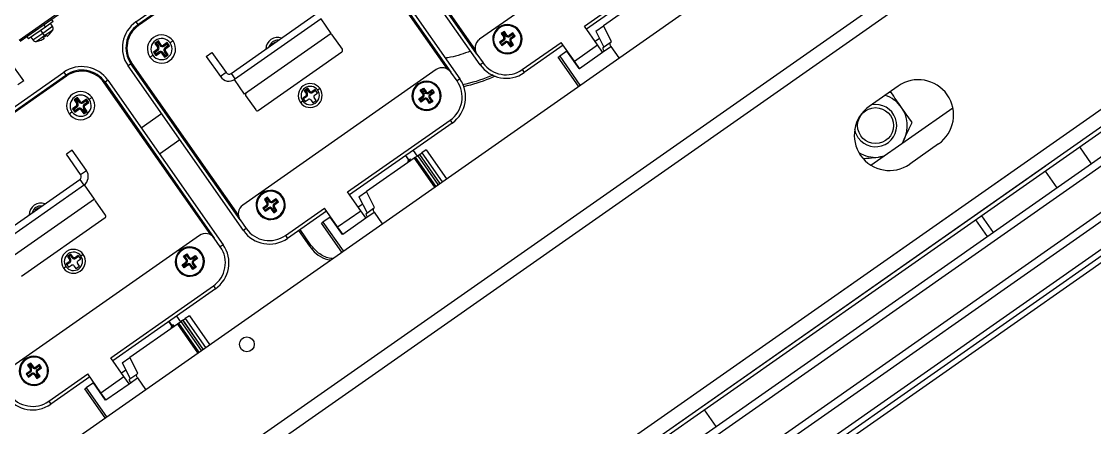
# Model space of a CAD drawing. Header units: millimetres. Extents: x 152904052 to 153933663, y 538271515 to 539240469.
# Drawn here: x 153466568.1 to 153466872.6, y 538579323.7 to 538579438.9 of the extents above; entities that cross this region are included whole.
import ezdxf

# ---------------------------------------------------------------- set-up
doc = ezdxf.new("R2010")
doc.units = ezdxf.units.MM
doc.layers.add('POWR', color=5, linetype='Continuous')

msp = doc.modelspace()

# ---------------------------------------------------------------- linework, layer by layer
at = {"layer": 'POWR', "color": 7}
for p, q in [((153465045.39, 538578202.63), (153467742.04, 538580090.84)), ((153465095.17, 538578168.15), (153467757.42, 538580032.27)), ((153465097.52, 538578164.79), (153467759.77, 538580028.91)), ((153467753.08, 538580022.77), (153466454.73, 538579113.65)), ((153466697.35, 538579429.66), (153466666.37, 538579473.9)), ((153466666.62, 538579474.07), (153466696.84, 538579430.9)), ((153466600.6, 538579438.82), (153466647.29, 538579471.52)), ((153466698.25, 538579426.63), (153466665.56, 538579473.32)), ((153466752.97, 538579472.27), (153466698.08, 538579433.84)), ((153466462.75, 538579236.09), (153466794.5, 538579468.39)), ((153466601.17, 538579438), (153466647.86, 538579470.7)), ((153466648.03, 538579470.45), (153466601.34, 538579437.76)), ((153466688.98, 538579425.4), (153466658.76, 538579468.56)), ((153466659, 538579468.73), (153466689.98, 538579424.5)), ((153466659.82, 538579469.31), (153466692.52, 538579422.62)), ((153467006.81, 538579465.06), (153466736.82, 538579276.01)), ((153465045.39, 538578202.63), (153466840.97, 538579459.91)), ((153465045.39, 538578202.63), (153466840.97, 538579459.91)), ((153466727.82, 538579437.57), (153466756.9, 538579457.93)), ((153466757.48, 538579457.11), (153466728.4, 538579436.75)), ((153465963.36, 538578850.4), (153466819.37, 538579449.79)), ((153466746.71, 538579447.13), (153466733.21, 538579437.68)), ((153466567.49, 538579433.59), (153466578.55, 538579441.33)), ((153466578.59, 538579440.75), (153466567.78, 538579433.18)), ((153466627.59, 538579424.15), (153466651.84, 538579441.13)), ((153466574.93, 538579437.33), (153466570.08, 538579433.94)), ((153466574.15, 538579435.63), (153466576.93, 538579437.58)), ((153466574.93, 538579437.33), (153466574.53, 538579437.91)), ((153466577.12, 538579438.87), (153466574.93, 538579437.33)), ((153466576.93, 538579437.58), (153466576.39, 538579438.35)), ((153466577.12, 538579438.87), (153466576.72, 538579439.44)), ((153466600.6, 538579438.82), (153466601.17, 538579438)), ((153466601.34, 538579437.76), (153466601.17, 538579438)), ((153466653.15, 538579439.61), (153466628.57, 538579422.4)), ((153466656.02, 538579435.51), (153466653.15, 538579439.61)), ((153466731.55, 538579432.25), (153466727.82, 538579437.57)), ((153466731.04, 538579436.16), (153466733.21, 538579437.68)), ((153466735.5, 538579433.18), (153466733.21, 538579437.68)), ((153466569.68, 538579434.51), (153466570.08, 538579433.94)), ((153466570.82, 538579434.45), (153466571.36, 538579433.68)), ((153466571.36, 538579433.68), (153466574.15, 538579435.63)), ((153466572.34, 538579433.26), (153466574.66, 538579434.89)), ((153466574.15, 538579435.63), (153466573.6, 538579436.4)), ((153466574.66, 538579434.89), (153466574.15, 538579435.63)), ((153466574.55, 538579434.11), (153466574.39, 538579434.38)), ((153466574.66, 538579434.89), (153466576.99, 538579436.52)), ((153466575.23, 538579434.97), (153466575.44, 538579434.73)), ((153466576.58, 538579435.92), (153466576.6, 538579435.9)), ((153466656.02, 538579435.51), (153466631.44, 538579418.31)), ((153466659.17, 538579431.01), (153466656.3, 538579435.1)), ((153466705.12, 538579436.08), (153466704.22, 538579435.45)), ((153466704.22, 538579435.45), (153466704.94, 538579434.43)), ((153466704.65, 538579435.37), (153466704.22, 538579435.45)), ((153466705.05, 538579435.65), (153466704.65, 538579435.37)), ((153466704.65, 538579435.37), (153466705.19, 538579434.6)), ((153466705.19, 538579434.6), (153466704.94, 538579434.43)), ((153466705.05, 538579435.65), (153466705.12, 538579436.08)), ((153466705.59, 538579434.88), (153466705.05, 538579435.65)), ((153466705.84, 538579435.06), (153466705.12, 538579436.08)), ((153466705.52, 538579434.78), (153466705.2, 538579434.58)), ((153466705.59, 538579434.88), (153466705.84, 538579435.06)), ((153466707.56, 538579435.65), (153466706.53, 538579434.93)), ((153466706.71, 538579434.68), (153466706.53, 538579434.93)), ((153466707.48, 538579435.22), (153466706.71, 538579434.68)), ((153466706.99, 538579434.28), (153466707.76, 538579434.83)), ((153466706.99, 538579434.28), (153466707.17, 538579434.03)), ((153466707.17, 538579434.03), (153466708.19, 538579434.75)), ((153466707.48, 538579435.22), (153466707.56, 538579435.65)), ((153466707.76, 538579434.83), (153466707.48, 538579435.22)), ((153466708.19, 538579434.75), (153466707.56, 538579435.65)), ((153466707.76, 538579434.83), (153466708.19, 538579434.75)), ((153466709.19, 538579436.12), (153466709.39, 538579436.26)), ((153466731.04, 538579436.16), (153466733.33, 538579431.66)), ((153466573.05, 538579433.42), (153466573.04, 538579433.43)), ((153466606.96, 538579433.39), (153466605.98, 538579432.7)), ((153466605.98, 538579432.7), (153466606.72, 538579431.64)), ((153466606.47, 538579432.62), (153466605.98, 538579432.7)), ((153466606.88, 538579432.9), (153466606.47, 538579432.62)), ((153466606.47, 538579432.62), (153466607.01, 538579431.84)), ((153466607.01, 538579431.84), (153466606.72, 538579431.64)), ((153466606.88, 538579432.9), (153466606.96, 538579433.39)), ((153466607.42, 538579432.13), (153466606.88, 538579432.9)), ((153466607.71, 538579432.33), (153466606.96, 538579433.39)), ((153466607.42, 538579432.13), (153466607.71, 538579432.33)), ((153466609.47, 538579432.95), (153466608.4, 538579432.2)), ((153466608.61, 538579431.92), (153466608.4, 538579432.2)), ((153466609.38, 538579432.46), (153466608.61, 538579431.92)), ((153466608.89, 538579431.51), (153466609.67, 538579432.05)), ((153466608.89, 538579431.51), (153466609.09, 538579431.22)), ((153466609.09, 538579431.22), (153466610.16, 538579431.97)), ((153466609.38, 538579432.46), (153466609.47, 538579432.95)), ((153466609.67, 538579432.05), (153466609.38, 538579432.46)), ((153466610.16, 538579431.97), (153466609.47, 538579432.95)), ((153466609.67, 538579432.05), (153466610.16, 538579431.97)), ((153466611.12, 538579433.38), (153466610.3, 538579432.8)), ((153466640.15, 538579433.07), (153466639.17, 538579432.38)), ((153466639.17, 538579432.38), (153466639.22, 538579432.3)), ((153466640.21, 538579432.99), (153466640.15, 538579433.07)), ((153466702.8, 538579431.64), (153466702.59, 538579431.5)), ((153466704.81, 538579433.73), (153466703.79, 538579433.01)), ((153466703.79, 538579433.01), (153466704.42, 538579432.11)), ((153466704.22, 538579432.94), (153466703.79, 538579433.01)), ((153466704.99, 538579433.48), (153466704.22, 538579432.94)), ((153466704.42, 538579432.11), (153466705.45, 538579432.83)), ((153466704.5, 538579432.54), (153466704.42, 538579432.11)), ((153466704.5, 538579432.54), (153466705.27, 538579433.08)), ((153466704.99, 538579433.48), (153466704.81, 538579433.73)), ((153466705.27, 538579433.08), (153466705.45, 538579432.83)), ((153466706.39, 538579432.88), (153466706.14, 538579432.71)), ((153466706.14, 538579432.71), (153466706.86, 538579431.68)), ((153466706.39, 538579432.88), (153466706.93, 538579432.11)), ((153466706.79, 538579433.16), (153466707.04, 538579433.34)), ((153466707.33, 538579432.39), (153466706.79, 538579433.16)), ((153466706.86, 538579431.68), (153466707.76, 538579432.31)), ((153466706.93, 538579432.11), (153466706.86, 538579431.68)), ((153466706.93, 538579432.11), (153466707.33, 538579432.39)), ((153466707.76, 538579432.31), (153466707.04, 538579433.34)), ((153466707.33, 538579432.39), (153466707.76, 538579432.31)), ((153466710.21, 538579425.24), (153466721.27, 538579432.98)), ((153466721.84, 538579432.16), (153466710.78, 538579424.42)), ((153466725, 538579427.66), (153466721.27, 538579432.98)), ((153466725, 538579427.66), (153466731.55, 538579432.25)), ((153466732.1, 538579434.09), (153466730.86, 538579433.23)), ((153466732.98, 538579430.2), (153466731.55, 538579432.25)), ((153466732.98, 538579430.2), (153466735.34, 538579431.85)), ((153466733.25, 538579431.61), (153466735.16, 538579432.95)), ((153466735.16, 538579432.95), (153466735.5, 538579433.18)), ((153466735.34, 538579431.85), (153466737.64, 538579428.57)), ((153466604.57, 538579428.79), (153466605.39, 538579429.36)), ((153466606.6, 538579430.94), (153466605.54, 538579430.2)), ((153466605.54, 538579430.2), (153466606.22, 538579429.21)), ((153466606.03, 538579430.11), (153466605.54, 538579430.2)), ((153466606.8, 538579430.66), (153466606.03, 538579430.11)), ((153466606.03, 538579430.11), (153466606.31, 538579429.7)), ((153466606.22, 538579429.21), (153466607.29, 538579429.96)), ((153466606.31, 538579429.7), (153466606.22, 538579429.21)), ((153466606.31, 538579429.7), (153466607.09, 538579430.25)), ((153466606.8, 538579430.66), (153466606.6, 538579430.94)), ((153466607.09, 538579430.25), (153466607.29, 538579429.96)), ((153466608.27, 538579430.04), (153466607.99, 538579429.84)), ((153466607.99, 538579429.84), (153466608.73, 538579428.77)), ((153466608.27, 538579430.04), (153466608.82, 538579429.26)), ((153466608.68, 538579430.32), (153466608.97, 538579430.53)), ((153466609.23, 538579429.55), (153466608.68, 538579430.32)), ((153466608.73, 538579428.77), (153466609.71, 538579429.46)), ((153466608.82, 538579429.26), (153466608.73, 538579428.77)), ((153466608.82, 538579429.26), (153466609.23, 538579429.55)), ((153466609.71, 538579429.46), (153466608.97, 538579430.53)), ((153466609.23, 538579429.55), (153466609.71, 538579429.46)), ((153466620.55, 538579428.99), (153466622.18, 538579430.13)), ((153466620.55, 538579428.99), (153466624.56, 538579423.25)), ((153466622.18, 538579430.13), (153466626.2, 538579424.4)), ((153466635.29, 538579413.68), (153466659.05, 538579430.31)), ((153466697.35, 538579429.66), (153466699.07, 538579427.2)), ((153466720.43, 538579428.74), (153466720.84, 538579429.02)), ((153466726.17, 538579420.54), (153466720.43, 538579428.74)), ((153466722.89, 538579430.46), (153466720.84, 538579429.02)), ((153466720.84, 538579429.02), (153466726.58, 538579420.83)), ((153466722.89, 538579430.46), (153466722.99, 538579430.52)), ((153466726.33, 538579425.54), (153466722.89, 538579430.46)), ((153466726.43, 538579425.61), (153466732.98, 538579430.2)), ((153466568.77, 538579422.03), (153466564.76, 538579427.77)), ((153466599.2, 538579426.86), (153466598.39, 538579426.29)), ((153466631.08, 538579379.6), (153466598.39, 538579426.29)), ((153466599.45, 538579427.03), (153466599.2, 538579426.86)), ((153466630.18, 538579382.63), (153466599.2, 538579426.86)), ((153466599.45, 538579427.03), (153466629.67, 538579383.87)), ((153466685.8, 538579425.24), (153466630.91, 538579386.81)), ((153466699.07, 538579427.2), (153466698.25, 538579426.63)), ((153466710.21, 538579425.24), (153466710.78, 538579424.42)), ((153466726.43, 538579425.61), (153466725, 538579427.66)), ((153466726.1, 538579425.87), (153466726.16, 538579426)), ((153466726.16, 538579425.79), (153466726.26, 538579425.86)), ((153466726.33, 538579425.54), (153466726.43, 538579425.61)), ((153466533.42, 538579391.79), (153466580.12, 538579424.48)), ((153466534, 538579390.97), (153466580.69, 538579423.66)), ((153466580.86, 538579423.42), (153466534.17, 538579390.72)), ((153466580.12, 538579424.48), (153466580.69, 538579423.66)), ((153466580.86, 538579423.42), (153466580.69, 538579423.66)), ((153466592.65, 538579422.27), (153466591.83, 538579421.7)), ((153466592.65, 538579422.27), (153466625.35, 538579375.58)), ((153466626.2, 538579424.4), (153466624.56, 538579423.25)), ((153466627.59, 538579424.15), (153466628.74, 538579422.52)), ((153466631.44, 538579418.31), (153466628.57, 538579422.4)), ((153466691.7, 538579422.04), (153466689.98, 538579424.5)), ((153466692.52, 538579422.62), (153466691.7, 538579422.04)), ((153466568.77, 538579422.03), (153466567.13, 538579420.89)), ((153466591.59, 538579421.53), (153466591.83, 538579421.7)), ((153466621.81, 538579378.36), (153466591.59, 538579421.53)), ((153466591.83, 538579421.7), (153466622.81, 538579377.47)), ((153466649.33, 538579419.96), (153466648.34, 538579419.27)), ((153466648.34, 538579419.27), (153466648.92, 538579418.46)), ((153466648.77, 538579419.2), (153466648.34, 538579419.27)), ((153466649.25, 538579419.54), (153466648.77, 538579419.2)), ((153466648.77, 538579419.2), (153466649.17, 538579418.63)), ((153466649.25, 538579419.54), (153466649.33, 538579419.96)), ((153466649.65, 538579418.97), (153466649.25, 538579419.54)), ((153466649.9, 538579419.14), (153466649.33, 538579419.96)), ((153466649.65, 538579418.97), (153466649.9, 538579419.14)), ((153466651.42, 538579419.59), (153466650.6, 538579419.02)), ((153466650.77, 538579418.77), (153466650.6, 538579419.02)), ((153466651.34, 538579419.17), (153466650.77, 538579418.77)), ((153466651.34, 538579419.17), (153466651.42, 538579419.59)), ((153466652.1, 538579418.61), (153466651.42, 538579419.59)), ((153466652.82, 538579419.85), (153466652.17, 538579419.39)), ((153466681.28, 538579419.39), (153466682.19, 538579420.02)), ((153466682, 538579418.37), (153466681.28, 538579419.39)), ((153466681.71, 538579419.31), (153466681.28, 538579419.39)), ((153466681.71, 538579419.31), (153466682.11, 538579419.59)), ((153466682.25, 538579418.54), (153466681.71, 538579419.31)), ((153466682.53, 538579419), (153466681.95, 538579418.98)), ((153466682.11, 538579419.59), (153466682.19, 538579420.02)), ((153466682.11, 538579419.59), (153466682.65, 538579418.82)), ((153466682.19, 538579420.02), (153466682.9, 538579419)), ((153466683.6, 538579418.87), (153466684.62, 538579419.59)), ((153466683.77, 538579418.62), (153466684.55, 538579419.16)), ((153466684.55, 538579419.16), (153466684.62, 538579419.59)), ((153466684.81, 538579419.33), (153466684.57, 538579419.29)), ((153466684.62, 538579419.59), (153466685.25, 538579418.69)), ((153466686.25, 538579420.06), (153466686.45, 538579420.2)), ((153466816.85, 538579420.56), (153466808.66, 538579414.82)), ((153466584.03, 538579417.33), (153466583.04, 538579416.64)), ((153466583.04, 538579416.64), (153466583.79, 538579415.58)), ((153466583.53, 538579416.56), (153466583.04, 538579416.64)), ((153466583.94, 538579416.84), (153466583.53, 538579416.56)), ((153466583.53, 538579416.56), (153466584.08, 538579415.78)), ((153466583.94, 538579416.84), (153466584.03, 538579417.33)), ((153466584.48, 538579416.07), (153466583.94, 538579416.84)), ((153466584.77, 538579416.27), (153466584.03, 538579417.33)), ((153466584.48, 538579416.07), (153466584.77, 538579416.27)), ((153466586.53, 538579416.89), (153466585.47, 538579416.14)), ((153466585.67, 538579415.86), (153466585.47, 538579416.14)), ((153466586.45, 538579416.4), (153466585.67, 538579415.86)), ((153466585.95, 538579415.45), (153466586.73, 538579415.99)), ((153466586.45, 538579416.4), (153466586.53, 538579416.89)), ((153466586.73, 538579415.99), (153466586.45, 538579416.4)), ((153466587.22, 538579415.91), (153466586.53, 538579416.89)), ((153466586.73, 538579415.99), (153466587.22, 538579415.91)), ((153466588.19, 538579417.32), (153466587.37, 538579416.74)), ((153466631.73, 538579417.9), (153466634.6, 538579413.8)), ((153466647.25, 538579415.95), (153466647.91, 538579416.41)), ((153466648.79, 538579417.76), (153466647.97, 538579417.19)), ((153466647.97, 538579417.19), (153466648.66, 538579416.2)), ((153466648.4, 538579417.11), (153466647.97, 538579417.19)), ((153466648.97, 538579417.51), (153466648.4, 538579417.11)), ((153466648.66, 538579416.2), (153466649.48, 538579416.78)), ((153466648.97, 538579417.51), (153466648.79, 538579417.76)), ((153466649.17, 538579418.63), (153466648.92, 538579418.46)), ((153466650.18, 538579416.65), (153466650.75, 538579415.83)), ((153466650.75, 538579415.83), (153466651.74, 538579416.52)), ((153466651.74, 538579416.52), (153466651.16, 538579417.34)), ((153466651.28, 538579418.04), (153466652.1, 538579418.61)), ((153466680.85, 538579416.95), (153466681.88, 538579417.67)), ((153466681.49, 538579416.05), (153466680.85, 538579416.95)), ((153466681.28, 538579416.88), (153466680.85, 538579416.95)), ((153466681.28, 538579416.88), (153466682.05, 538579417.42)), ((153466681.56, 538579416.48), (153466681.28, 538579416.88)), ((153466682.51, 538579416.77), (153466681.49, 538579416.05)), ((153466681.56, 538579416.48), (153466681.49, 538579416.05)), ((153466682.33, 538579417.02), (153466681.56, 538579416.48)), ((153466682.05, 538579417.42), (153466681.88, 538579417.67)), ((153466682.25, 538579418.54), (153466682, 538579418.37)), ((153466682.25, 538579418.55), (153466682.87, 538579418.61)), ((153466682.33, 538579417.02), (153466682.51, 538579416.77)), ((153466682.65, 538579418.82), (153466682.9, 538579419)), ((153466683.46, 538579416.82), (153466683.21, 538579416.65)), ((153466683.92, 538579415.62), (153466683.21, 538579416.65)), ((153466684, 538579416.05), (153466683.46, 538579416.82)), ((153466683.77, 538579418.62), (153466683.6, 538579418.87)), ((153466683.86, 538579417.1), (153466684.11, 538579417.28)), ((153466683.86, 538579417.1), (153466684.4, 538579416.33)), ((153466684.82, 538579416.25), (153466683.92, 538579415.62)), ((153466684, 538579416.05), (153466683.92, 538579415.62)), ((153466683.93, 538579418.73), (153466684.69, 538579418.81)), ((153466684.4, 538579416.33), (153466684, 538579416.05)), ((153466684.83, 538579418.77), (153466684.05, 538579418.22)), ((153466684.05, 538579418.22), (153466684.23, 538579417.97)), ((153466684.11, 538579417.28), (153466684.82, 538579416.25)), ((153466685.25, 538579418.69), (153466684.23, 538579417.97)), ((153466684.4, 538579416.33), (153466684.82, 538579416.25)), ((153466684.83, 538579418.77), (153466685.25, 538579418.69)), ((153466814.84, 538579418.78), (153466814.23, 538579418.73)), ((153466581.63, 538579412.73), (153466582.45, 538579413.3)), ((153466583.67, 538579414.88), (153466582.6, 538579414.14)), ((153466582.6, 538579414.14), (153466583.29, 538579413.15)), ((153466583.09, 538579414.05), (153466582.6, 538579414.14)), ((153466583.87, 538579414.59), (153466583.09, 538579414.05)), ((153466583.09, 538579414.05), (153466583.37, 538579413.64)), ((153466583.29, 538579413.15), (153466584.35, 538579413.9)), ((153466583.37, 538579413.64), (153466583.29, 538579413.15)), ((153466583.37, 538579413.64), (153466584.15, 538579414.19)), ((153466583.87, 538579414.59), (153466583.67, 538579414.88)), ((153466584.08, 538579415.78), (153466583.79, 538579415.58)), ((153466584.15, 538579414.19), (153466584.35, 538579413.9)), ((153466585.34, 538579413.98), (153466585.05, 538579413.78)), ((153466585.05, 538579413.78), (153466585.8, 538579412.71)), ((153466585.34, 538579413.98), (153466585.88, 538579413.2)), ((153466585.75, 538579414.26), (153466586.03, 538579414.47)), ((153466586.29, 538579413.49), (153466585.75, 538579414.26)), ((153466585.8, 538579412.71), (153466586.78, 538579413.4)), ((153466585.88, 538579413.2), (153466585.8, 538579412.71)), ((153466585.88, 538579413.2), (153466586.29, 538579413.49)), ((153466585.95, 538579415.45), (153466586.16, 538579415.16)), ((153466586.78, 538579413.4), (153466586.03, 538579414.47)), ((153466586.16, 538579415.16), (153466587.22, 538579415.91)), ((153466586.29, 538579413.49), (153466586.78, 538579413.4)), ((153466679.86, 538579415.58), (153466679.65, 538579415.44)), ((153466809.11, 538579398.14), (153466832.37, 538579414.43)), ((153466602.12, 538579408.76), (153466607.85, 538579412.77)), ((153466660.65, 538579390.54), (153466689.73, 538579410.9)), ((153466690.31, 538579410.08), (153466661.23, 538579389.72)), ((153466689.73, 538579410.9), (153466690.31, 538579410.08)), ((153466607.28, 538579401.39), (153466613.01, 538579405.4)), ((153466818.07, 538579404.41), (153466818.6, 538579405.56)), ((153466828.32, 538579404.17), (153466820.13, 538579398.44)), ((153465095.17, 538578168.15), (153466856.35, 538579401.34)), ((153465095.17, 538578168.15), (153466856.35, 538579401.34)), ((153466881.94, 538579403.14), (153465985.79, 538578775.65)), ((153466878.96, 538579403.62), (153465986.36, 538578778.62)), ((153466582.54, 538579402.37), (153466580.9, 538579401.23)), ((153466584.91, 538579395.49), (153466580.9, 538579401.23)), ((153466586.55, 538579396.64), (153466582.54, 538579402.37)), ((153466678.28, 538579399.22), (153466677.13, 538579400.85)), ((153466678.35, 538579399.26), (153466677.2, 538579400.9)), ((153466679.25, 538579402.34), (153466680.39, 538579400.7)), ((153466679.93, 538579400.37), (153466680.55, 538579400.81)), ((153466681.12, 538579401.21), (153466680.55, 538579400.81)), ((153466680.55, 538579400.81), (153466686.29, 538579392.62)), ((153466681.12, 538579401.21), (153466681.13, 538579401.21)), ((153466686.86, 538579393.02), (153466681.12, 538579401.21)), ((153466681.13, 538579401.21), (153466681.75, 538579401.65)), ((153466686.86, 538579393.02), (153466681.13, 538579401.21)), ((153466682.95, 538579402.49), (153466681.75, 538579401.65)), ((153466681.75, 538579401.65), (153466687.49, 538579393.46)), ((153466682.95, 538579402.49), (153466688.68, 538579394.3)), ((153466871.73, 538579398.55), (153466868.4, 538579403.31)), ((153465097.52, 538578164.79), (153466858.7, 538579397.98)), ((153465097.52, 538578164.79), (153466858.7, 538579397.98)), ((153466679.54, 538579400.1), (153466666.04, 538579390.65)), ((153466678.3, 538579399.85), (153466678.08, 538579399.65)), ((153466678.14, 538579399.73), (153466678.3, 538579399.85)), ((153466678.3, 538579399.85), (153466678.49, 538579399.92)), ((153466678.59, 538579399.43), (153466678.4, 538579399.44)), ((153466679.92, 538579400.37), (153466679.54, 538579400.1)), ((153466679.54, 538579400.1), (153466685.28, 538579391.91)), ((153466679.92, 538579400.37), (153466679.93, 538579400.37)), ((153466685.66, 538579392.18), (153466679.92, 538579400.37)), ((153466685.66, 538579392.18), (153466679.93, 538579400.37)), ((153466811.23, 538579400.39), (153466812.49, 538579400.5)), ((153466584.91, 538579395.49), (153466586.55, 538579396.64)), ((153466858.57, 538579396.42), (153466861.9, 538579391.67)), ((153466888.14, 538579394.3), (153465991.98, 538578766.8)), ((153466560.42, 538579377.12), (153466584.67, 538579394.1)), ((153466585.98, 538579392.58), (153466561.4, 538579375.37)), ((153466584.67, 538579394.1), (153466585.81, 538579392.46)), ((153466588.85, 538579388.48), (153466585.98, 538579392.58)), ((153466887.62, 538579391.37), (153465994.91, 538578766.29)), ((153466637.95, 538579389.05), (153466637.05, 538579388.42)), ((153466637.88, 538579388.62), (153466637.48, 538579388.34)), ((153466637.88, 538579388.62), (153466637.95, 538579389.05)), ((153466638.42, 538579387.85), (153466637.88, 538579388.62)), ((153466638.67, 538579388.02), (153466637.95, 538579389.05)), ((153466640.39, 538579388.62), (153466639.36, 538579387.9)), ((153466640.31, 538579388.19), (153466640.39, 538579388.62)), ((153466641.02, 538579387.72), (153466640.39, 538579388.62)), ((153466642.01, 538579389.09), (153466642.22, 538579389.23)), ((153466664.38, 538579385.21), (153466660.65, 538579390.54)), ((153466663.87, 538579389.13), (153466666.04, 538579390.65)), ((153466663.87, 538579389.13), (153466666.16, 538579384.63)), ((153466668.33, 538579386.15), (153466666.04, 538579390.65)), ((153466897.3, 538579386.43), (153465996.24, 538578755.5)), ((153466588.85, 538579388.48), (153466564.27, 538579371.27)), ((153466572.98, 538579386.04), (153466572, 538579385.35)), ((153466573.04, 538579385.95), (153466572.98, 538579386.04)), ((153466592, 538579383.97), (153466589.13, 538579388.07)), ((153466637.64, 538579386.7), (153466636.62, 538579385.98)), ((153466637.05, 538579385.9), (153466636.62, 538579385.98)), ((153466636.62, 538579385.98), (153466637.25, 538579385.08)), ((153466637.05, 538579388.42), (153466637.77, 538579387.39)), ((153466637.48, 538579388.34), (153466637.05, 538579388.42)), ((153466637.82, 538579386.44), (153466637.05, 538579385.9)), ((153466637.25, 538579385.08), (153466638.28, 538579385.8)), ((153466637.33, 538579385.51), (153466638.1, 538579386.05)), ((153466637.48, 538579388.34), (153466638.02, 538579387.57)), ((153466637.82, 538579386.44), (153466637.64, 538579386.7)), ((153466638.02, 538579387.57), (153466637.77, 538579387.39)), ((153466638.1, 538579386.05), (153466638.28, 538579385.8)), ((153466638.42, 538579387.85), (153466638.67, 538579388.02)), ((153466639.22, 538579385.85), (153466638.97, 538579385.67)), ((153466638.97, 538579385.67), (153466639.69, 538579384.65)), ((153466639.22, 538579385.85), (153466639.76, 538579385.08)), ((153466639.54, 538579387.65), (153466639.36, 538579387.9)), ((153466640.31, 538579388.19), (153466639.54, 538579387.65)), ((153466639.62, 538579386.13), (153466639.87, 538579386.3)), ((153466640.16, 538579385.35), (153466639.62, 538579386.13)), ((153466639.82, 538579387.25), (153466640.59, 538579387.79)), ((153466639.82, 538579387.25), (153466640, 538579387)), ((153466640.59, 538579385.28), (153466639.87, 538579386.3)), ((153466640, 538579387), (153466641.02, 538579387.72)), ((153466640.59, 538579387.79), (153466640.31, 538579388.19)), ((153466640.59, 538579387.79), (153466641.02, 538579387.72)), ((153466643.04, 538579378.21), (153466654.1, 538579385.95)), ((153466657.83, 538579380.62), (153466654.1, 538579385.95)), ((153466664.93, 538579387.06), (153466663.69, 538579386.2)), ((153466666.08, 538579384.57), (153466667.99, 538579385.91)), ((153466667.99, 538579385.91), (153466668.33, 538579386.15)), ((153466740.34, 538579280.43), (153466894.16, 538579388.14)), ((153466568.12, 538579366.64), (153466591.88, 538579383.28)), ((153466572, 538579385.35), (153466572.05, 538579385.27)), ((153466630.18, 538579382.63), (153466631.9, 538579380.17)), ((153466635.63, 538579384.61), (153466635.42, 538579384.47)), ((153466637.33, 538579385.51), (153466637.25, 538579385.08)), ((153466639.69, 538579384.65), (153466640.59, 538579385.28)), ((153466639.76, 538579385.08), (153466639.69, 538579384.65)), ((153466639.76, 538579385.08), (153466640.16, 538579385.35)), ((153466640.16, 538579385.35), (153466640.59, 538579385.28)), ((153466654.67, 538579385.13), (153466643.61, 538579377.39)), ((153466655.72, 538579383.42), (153466653.67, 538579381.99)), ((153466655.72, 538579383.42), (153466655.82, 538579383.49)), ((153466659.16, 538579378.51), (153466655.72, 538579383.42)), ((153466657.83, 538579380.62), (153466664.38, 538579385.21)), ((153466659.26, 538579378.58), (153466665.81, 538579383.17)), ((153466665.81, 538579383.17), (153466664.38, 538579385.21)), ((153466665.81, 538579383.17), (153466668.17, 538579384.82)), ((153466668.17, 538579384.82), (153466670.47, 538579381.54)), ((153466842.24, 538579377.91), (153466838.91, 538579382.66)), ((153466843.87, 538579379.05), (153466840.55, 538579383.8)), ((153466631.9, 538579380.17), (153466631.08, 538579379.6)), ((153466646.74, 538579379.57), (153466649.83, 538579375.15)), ((153466650.24, 538579375.44), (153466647.15, 538579379.86)), ((153466653.26, 538579381.7), (153466653.67, 538579381.99)), ((153466659, 538579373.51), (153466653.26, 538579381.7)), ((153466653.67, 538579381.99), (153466659.41, 538579373.8)), ((153466659.26, 538579378.58), (153466657.83, 538579380.62)), ((153466618.63, 538579378.2), (153466563.74, 538579339.77)), ((153466624.53, 538579375.01), (153466622.81, 538579377.47)), ((153466643.04, 538579378.21), (153466643.61, 538579377.39)), ((153466658.93, 538579378.84), (153466658.99, 538579378.96)), ((153466658.99, 538579378.75), (153466659.09, 538579378.82)), ((153466659.16, 538579378.51), (153466659.26, 538579378.58)), ((153466625.35, 538579375.58), (153466624.53, 538579375.01)), ((153466650.24, 538579375.44), (153466649.83, 538579375.15)), ((153466581.62, 538579370.73), (153466580.8, 538579370.15)), ((153466582.16, 538579372.93), (153466581.17, 538579372.24)), ((153466581.17, 538579372.24), (153466581.75, 538579371.42)), ((153466581.6, 538579372.17), (153466581.17, 538579372.24)), ((153466581.8, 538579370.47), (153466581.23, 538579370.08)), ((153466582.08, 538579372.5), (153466581.6, 538579372.17)), ((153466581.6, 538579372.17), (153466582, 538579371.6)), ((153466581.8, 538579370.47), (153466581.62, 538579370.73)), ((153466582, 538579371.6), (153466581.75, 538579371.42)), ((153466582.08, 538579372.5), (153466582.16, 538579372.93)), ((153466582.48, 538579371.93), (153466582.08, 538579372.5)), ((153466582.73, 538579372.11), (153466582.16, 538579372.93)), ((153466582.48, 538579371.93), (153466582.73, 538579372.11)), ((153466584.24, 538579372.56), (153466583.43, 538579371.99)), ((153466583.6, 538579371.74), (153466583.43, 538579371.99)), ((153466584.17, 538579372.13), (153466583.6, 538579371.74)), ((153466584.56, 538579369.49), (153466583.99, 538579370.31)), ((153466584.11, 538579371), (153466584.93, 538579371.58)), ((153466584.17, 538579372.13), (153466584.24, 538579372.56)), ((153466584.93, 538579371.58), (153466584.24, 538579372.56)), ((153466585.65, 538579372.82), (153466585, 538579372.36)), ((153466613.68, 538579369.92), (153466614.71, 538579370.64)), ((153466614.11, 538579372.36), (153466615.01, 538579372.99)), ((153466614.83, 538579371.33), (153466614.11, 538579372.36)), ((153466614.54, 538579372.28), (153466614.11, 538579372.36)), ((153466614.11, 538579369.84), (153466614.88, 538579370.38)), ((153466614.54, 538579372.28), (153466614.94, 538579372.56)), ((153466615.08, 538579371.51), (153466614.54, 538579372.28)), ((153466614.88, 538579370.38), (153466614.71, 538579370.64)), ((153466615.08, 538579371.51), (153466614.83, 538579371.33)), ((153466614.94, 538579372.56), (153466615.01, 538579372.99)), ((153466614.94, 538579372.56), (153466615.48, 538579371.79)), ((153466615.01, 538579372.99), (153466615.73, 538579371.96)), ((153466615.48, 538579371.79), (153466615.73, 538579371.96)), ((153466616.43, 538579371.84), (153466617.45, 538579372.56)), ((153466616.6, 538579371.59), (153466616.43, 538579371.84)), ((153466616.6, 538579371.59), (153466617.38, 538579372.13)), ((153466617.66, 538579371.73), (153466616.88, 538579371.19)), ((153466616.88, 538579371.19), (153466617.06, 538579370.94)), ((153466618.08, 538579371.66), (153466617.06, 538579370.94)), ((153466617.38, 538579372.13), (153466617.45, 538579372.56)), ((153466617.45, 538579372.56), (153466618.08, 538579371.66)), ((153466617.66, 538579371.73), (153466618.08, 538579371.66)), ((153466619.08, 538579373.02), (153466619.28, 538579373.17)), ((153466580.08, 538579368.92), (153466580.74, 538579369.37)), ((153466580.8, 538579370.15), (153466581.49, 538579369.17)), ((153466581.23, 538579370.08), (153466580.8, 538579370.15)), ((153466581.49, 538579369.17), (153466582.31, 538579369.74)), ((153466583.01, 538579369.62), (153466583.58, 538579368.8)), ((153466583.58, 538579368.8), (153466584.56, 538579369.49)), ((153466612.69, 538579368.55), (153466612.48, 538579368.41)), ((153466614.32, 538579369.02), (153466613.68, 538579369.92)), ((153466614.11, 538579369.84), (153466613.68, 538579369.92)), ((153466614.39, 538579369.45), (153466614.11, 538579369.84)), ((153466615.34, 538579369.74), (153466614.32, 538579369.02)), ((153466614.39, 538579369.45), (153466614.32, 538579369.02)), ((153466615.16, 538579369.99), (153466614.39, 538579369.45)), ((153466615.16, 538579369.99), (153466615.34, 538579369.74)), ((153466616.29, 538579369.79), (153466616.04, 538579369.61)), ((153466616.75, 538579368.59), (153466616.04, 538579369.61)), ((153466616.83, 538579369.02), (153466616.29, 538579369.79)), ((153466616.68, 538579370.07), (153466616.94, 538579370.24)), ((153466616.68, 538579370.07), (153466617.23, 538579369.29)), ((153466617.65, 538579369.22), (153466616.75, 538579368.59)), ((153466616.83, 538579369.02), (153466616.75, 538579368.59)), ((153466617.23, 538579369.29), (153466616.83, 538579369.02)), ((153466616.94, 538579370.24), (153466617.65, 538579369.22)), ((153466617.23, 538579369.29), (153466617.65, 538579369.22)), ((153466593.48, 538579343.5), (153466622.56, 538579363.87)), ((153466623.13, 538579363.05), (153466594.05, 538579342.69)), ((153466622.56, 538579363.87), (153466623.13, 538579363.05)), ((153466612.08, 538579355.3), (153466613.22, 538579353.67)), ((153466615.78, 538579355.45), (153466614.58, 538579354.62)), ((153466615.78, 538579355.45), (153466621.51, 538579347.26)), ((153466612.37, 538579353.07), (153466598.87, 538579343.62)), ((153466611.11, 538579352.18), (153466609.96, 538579353.82)), ((153466611.18, 538579352.23), (153466610.03, 538579353.87)), ((153466611.13, 538579352.81), (153466610.91, 538579352.62)), ((153466610.97, 538579352.69), (153466611.13, 538579352.81)), ((153466611.13, 538579352.81), (153466611.32, 538579352.89)), ((153466611.42, 538579352.4), (153466611.23, 538579352.4)), ((153466612.75, 538579353.34), (153466612.37, 538579353.07)), ((153466612.37, 538579353.07), (153466618.11, 538579344.88)), ((153466612.75, 538579353.34), (153466612.76, 538579353.34)), ((153466618.49, 538579345.15), (153466612.75, 538579353.34)), ((153466612.76, 538579353.34), (153466613.38, 538579353.78)), ((153466618.49, 538579345.15), (153466612.76, 538579353.34)), ((153466613.95, 538579354.18), (153466613.38, 538579353.78)), ((153466613.38, 538579353.78), (153466619.12, 538579345.59)), ((153466613.95, 538579354.18), (153466613.96, 538579354.18)), ((153466619.69, 538579345.99), (153466613.95, 538579354.18)), ((153466613.96, 538579354.18), (153466614.58, 538579354.62)), ((153466619.69, 538579345.99), (153466613.96, 538579354.18)), ((153466614.58, 538579354.62), (153466620.32, 538579346.43)), ((153466597.21, 538579338.18), (153466593.48, 538579343.5)), ((153466596.7, 538579342.1), (153466598.87, 538579343.62)), ((153466601.16, 538579339.12), (153466598.87, 538579343.62)), ((153466570.78, 538579342.01), (153466569.88, 538579341.38)), ((153466570.31, 538579341.31), (153466569.88, 538579341.38)), ((153466569.88, 538579341.38), (153466570.6, 538579340.36)), ((153466570.71, 538579341.59), (153466570.31, 538579341.31)), ((153466570.31, 538579341.31), (153466570.85, 538579340.54)), ((153466570.85, 538579340.54), (153466570.6, 538579340.36)), ((153466570.71, 538579341.59), (153466570.78, 538579342.01)), ((153466571.25, 538579340.81), (153466570.71, 538579341.59)), ((153466571.5, 538579340.99), (153466570.78, 538579342.01)), ((153466571.25, 538579340.81), (153466571.5, 538579340.99)), ((153466573.22, 538579341.58), (153466572.19, 538579340.87)), ((153466572.37, 538579340.62), (153466572.19, 538579340.87)), ((153466573.14, 538579341.16), (153466572.37, 538579340.62)), ((153466572.65, 538579340.22), (153466573.42, 538579340.76)), ((153466572.65, 538579340.22), (153466572.82, 538579339.97)), ((153466572.82, 538579339.97), (153466573.85, 538579340.68)), ((153466573.14, 538579341.16), (153466573.22, 538579341.58)), ((153466573.42, 538579340.76), (153466573.14, 538579341.16)), ((153466573.85, 538579340.68), (153466573.22, 538579341.58)), ((153466573.42, 538579340.76), (153466573.85, 538579340.68)), ((153466574.84, 538579342.05), (153466575.05, 538579342.2)), ((153466597.76, 538579340.03), (153466596.52, 538579339.16)), ((153466596.7, 538579342.1), (153466598.99, 538579337.6)), ((153466568.45, 538579337.58), (153466568.25, 538579337.43)), ((153466570.47, 538579339.66), (153466569.45, 538579338.95)), ((153466569.88, 538579338.87), (153466569.45, 538579338.95)), ((153466569.45, 538579338.95), (153466570.08, 538579338.05)), ((153466570.65, 538579339.41), (153466569.88, 538579338.87)), ((153466570.08, 538579338.05), (153466571.1, 538579338.76)), ((153466570.16, 538579338.47), (153466570.08, 538579338.05)), ((153466570.16, 538579338.47), (153466570.93, 538579339.01)), ((153466570.65, 538579339.41), (153466570.47, 538579339.66)), ((153466570.93, 538579339.01), (153466571.1, 538579338.76)), ((153466572.05, 538579338.82), (153466571.8, 538579338.64)), ((153466571.8, 538579338.64), (153466572.52, 538579337.62)), ((153466572.05, 538579338.82), (153466572.59, 538579338.04)), ((153466572.45, 538579339.09), (153466572.7, 538579339.27)), ((153466572.99, 538579338.32), (153466572.45, 538579339.09)), ((153466572.52, 538579337.62), (153466573.42, 538579338.25)), ((153466572.59, 538579338.04), (153466572.52, 538579337.62)), ((153466572.59, 538579338.04), (153466572.99, 538579338.32)), ((153466573.42, 538579338.25), (153466572.7, 538579339.27)), ((153466572.99, 538579338.32), (153466573.42, 538579338.25)), ((153466575.87, 538579331.17), (153466586.93, 538579338.92)), ((153466587.5, 538579338.1), (153466576.44, 538579330.35)), ((153466590.66, 538579333.59), (153466586.93, 538579338.92)), ((153466590.66, 538579333.59), (153466597.21, 538579338.18)), ((153466598.64, 538579336.13), (153466597.21, 538579338.18)), ((153466598.64, 538579336.13), (153466601, 538579337.78)), ((153466598.91, 538579337.54), (153466600.82, 538579338.88)), ((153466600.82, 538579338.88), (153466601.16, 538579339.12)), ((153466601, 538579337.78), (153466603.3, 538579334.51)), ((153466586.09, 538579334.67), (153466586.5, 538579334.96)), ((153466591.83, 538579326.48), (153466586.09, 538579334.67)), ((153466588.55, 538579336.39), (153466586.5, 538579334.96)), ((153466586.5, 538579334.96), (153466592.24, 538579326.76)), ((153466588.55, 538579336.39), (153466588.65, 538579336.46)), ((153466591.99, 538579331.47), (153466588.55, 538579336.39)), ((153466592.09, 538579331.54), (153466598.64, 538579336.13)), ((153466575.87, 538579331.17), (153466576.44, 538579330.35)), ((153466592.09, 538579331.54), (153466590.66, 538579333.59)), ((153466591.76, 538579331.8), (153466591.82, 538579331.93)), ((153466591.82, 538579331.72), (153466591.92, 538579331.79)), ((153466591.99, 538579331.47), (153466592.09, 538579331.54)), ((153466765.24, 538579323.99), (153466761.91, 538579328.74))]:
    msp.add_line(p, q, dxfattribs=at)
at = {"layer": 'POWR', "color": 7, "flags": 128}
for points in [[(153466805.53, 538579405.92), (153466804.83, 538579407.25), (153466804.54, 538579408.32)], [(153466818.6, 538579405.56), (153466818.04, 538579404.52), (153466817.87, 538579404.27)], [(153466812.68, 538579400.64), (153466812.39, 538579400.57), (153466811.23, 538579400.39)]]:
    msp.add_lwpolyline(points, dxfattribs=at)
at = {"layer": 'POWR', "color": 7}
for centre, radius in [((153466810.45, 538579409.36), 5.1), ((153466632.07, 538579347.33), 2.1)]:
    msp.add_circle(centre, radius, dxfattribs=at)
for centre, radius, start, end in [((153466576.11, 538579437), 1, 330.8721, 35), ((153466605.76, 538579431.45), 9, 125, 215), ((153466605.76, 538579431.45), 8, 125, 215), ((153466605.76, 538579431.45), 7.7, 125, 215), ((153466705.99, 538579433.88), 4.15, 35, 215), ((153466705.99, 538579433.88), 3.9, 35, 215), ((153466571.2, 538579439.83), 6.32, 300.3185, 309.6814), ((153466571.28, 538579439.72), 6.52, 312.4848, 324.3917), ((153466571.31, 538579439.68), 6.5, 324.4786, 330.8721), ((153466607.85, 538579431.08), 4, 35, 215), ((153466640.86, 538579431), 3.4, 71.0319, 178.9681), ((153466655.89, 538579434.82), 0.5, 35, 125), ((153466705.99, 538579433.88), 4.15, 215, 35), ((153466705.99, 538579433.88), 3.9, 215, 35), ((153466704.53, 538579434.14), 0.5, 305, 35), ((153466704.53, 538579434.14), 0.807, 305, 35), ((153466706.25, 538579435.34), 0.807, 215, 305), ((153466706.25, 538579435.34), 0.5, 215, 305), ((153466707.45, 538579433.62), 0.807, 125, 215), ((153466572.18, 538579434.25), 1, 215, 279.1279), ((153466571.31, 538579439.68), 6.5, 279.1279, 285.5214), ((153466571.28, 538579439.71), 6.52, 285.6083, 297.5152), ((153466607.85, 538579431.08), 4, 215, 35), ((153466607.85, 538579431.08), 3, 35, 215), ((153466607.85, 538579431.08), 3, 215, 35), ((153466606.31, 538579431.35), 0.5, 305, 35), ((153466606.31, 538579431.35), 0.851, 305, 35), ((153466608.12, 538579432.61), 0.851, 215, 305), ((153466608.12, 538579432.61), 0.5, 215, 305), ((153466609.38, 538579430.81), 0.851, 125, 215), ((153466609.38, 538579430.81), 0.5, 125, 215), ((153466640.86, 538579431), 2.6, 85.2849, 164.7151), ((153466699.81, 538579431.38), 3, 125, 215), ((153466705.73, 538579432.42), 0.807, 35, 125), ((153466705.73, 538579432.42), 0.5, 35, 125), ((153466707.45, 538579433.62), 0.5, 125, 215), ((153466607.58, 538579429.55), 0.851, 35, 125), ((153466607.58, 538579429.55), 0.5, 35, 125), ((153466658.76, 538579430.72), 0.5, 305, 35), ((153466585.28, 538579417.11), 9, 35, 125), ((153466585.28, 538579417.11), 8, 35, 125), ((153466687.52, 538579422.78), 3, 35, 125), ((153466705.62, 538579431.79), 9, 215, 305), ((153466705.62, 538579431.79), 8, 215, 305), ((153466585.28, 538579417.11), 7.7, 35, 125), ((153466627.02, 538579424.97), 3, 215, 305), ((153466627.02, 538579424.97), 1, 215, 305), ((153466685.14, 538579417.45), 9, 305, 35), ((153466822.58, 538579412.37), 10, 305, 125), ((153466584.91, 538579415.02), 4, 35, 215), ((153466650.04, 538579417.9), 3.4, 35, 215), ((153466650.04, 538579417.9), 3.4, 215, 35), ((153466650.04, 538579417.9), 2.6, 35, 215), ((153466650.04, 538579417.9), 2.6, 215, 35), ((153466650.31, 538579419.43), 0.5, 215, 305), ((153466683.05, 538579417.82), 4.15, 35, 215), ((153466683.05, 538579417.82), 3.9, 35, 215), ((153466683.05, 538579417.82), 4.15, 215, 35), ((153466683.05, 538579417.82), 3.9, 215, 35), ((153466685.14, 538579417.45), 8, 305, 35), ((153466584.91, 538579415.02), 4, 215, 35), ((153466584.91, 538579415.02), 3, 35, 215), ((153466584.91, 538579415.02), 3, 215, 35), ((153466585.18, 538579416.55), 0.851, 215, 305), ((153466585.18, 538579416.55), 0.5, 215, 305), ((153466632.14, 538579418.18), 0.5, 125, 215), ((153466648.51, 538579418.17), 0.5, 305, 35), ((153466648.51, 538579418.17), 0.807, 305, 35), ((153466649.77, 538579416.37), 0.5, 35, 125), ((153466650.31, 538579419.43), 0.807, 215, 305), ((153466651.57, 538579417.63), 0.5, 125, 215), ((153466681.59, 538579418.08), 0.5, 305, 35), ((153466681.59, 538579418.08), 0.807, 305, 35), ((153466682.8, 538579416.36), 0.807, 35, 125), ((153466682.8, 538579416.36), 0.5, 35, 125), ((153466683.31, 538579419.28), 0.807, 215, 305), ((153466683.31, 538579419.28), 0.5, 215, 305), ((153466684.52, 538579417.56), 0.807, 125, 215), ((153466684.52, 538579417.56), 0.5, 125, 215), ((153466810.45, 538579409.36), 9, 35, 72.6699), ((153466583.38, 538579415.29), 0.5, 305, 35), ((153466583.38, 538579415.29), 0.851, 305, 35), ((153466584.64, 538579413.49), 0.851, 35, 125), ((153466584.64, 538579413.49), 0.5, 35, 125), ((153466586.44, 538579414.75), 0.851, 125, 215), ((153466586.44, 538579414.75), 0.5, 125, 215), ((153466635.01, 538579414.09), 0.5, 215, 305), ((153466814.39, 538579406.63), 10, 125, 305), ((153466810.45, 538579409.36), 6, 215, 101.4435), ((153466810.45, 538579409.36), 9, 335, 35), ((153466810.45, 538579409.36), 9, 237.9958, 275), ((153466584.09, 538579394.92), 1, 305, 35), ((153466584.09, 538579394.92), 3, 305, 35), ((153466638.82, 538579386.85), 4.15, 35, 215), ((153466638.82, 538579386.85), 3.9, 35, 215), ((153466638.82, 538579386.85), 4.15, 215, 35), ((153466638.82, 538579386.85), 3.9, 215, 35), ((153466573.69, 538579383.97), 3.4, 71.0319, 178.9681), ((153466573.69, 538579383.97), 2.6, 85.2849, 164.7151), ((153466588.72, 538579387.78), 0.5, 35, 125), ((153466632.64, 538579384.35), 3, 125, 215), ((153466637.36, 538579387.11), 0.5, 305, 35), ((153466637.36, 538579387.11), 0.807, 305, 35), ((153466638.56, 538579385.39), 0.807, 35, 125), ((153466638.56, 538579385.39), 0.5, 35, 125), ((153466639.08, 538579388.31), 0.807, 215, 305), ((153466639.08, 538579388.31), 0.5, 215, 305), ((153466640.28, 538579386.59), 0.807, 125, 215), ((153466640.28, 538579386.59), 0.5, 125, 215), ((153466591.59, 538579383.69), 0.5, 305, 35), ((153466638.45, 538579384.76), 9, 215, 305), ((153466638.45, 538579384.76), 8, 215, 305), ((153466620.35, 538579375.74), 3, 35, 125), ((153466582.87, 538579370.87), 3.4, 35, 215), ((153466582.87, 538579370.87), 2.6, 35, 215), ((153466615.88, 538579370.79), 4.15, 35, 215), ((153466615.88, 538579370.79), 3.9, 35, 215), ((153466617.97, 538579370.42), 8, 305, 35), ((153466617.97, 538579370.42), 9, 305, 35), ((153466582.87, 538579370.87), 3.4, 215, 35), ((153466582.87, 538579370.87), 2.6, 215, 35), ((153466581.34, 538579371.14), 0.5, 305, 35), ((153466581.34, 538579371.14), 0.807, 305, 35), ((153466583.14, 538579372.4), 0.807, 215, 305), ((153466583.14, 538579372.4), 0.5, 215, 305), ((153466584.4, 538579370.6), 0.5, 125, 215), ((153466615.88, 538579370.79), 4.15, 215, 35), ((153466615.88, 538579370.79), 3.9, 215, 35), ((153466614.42, 538579371.05), 0.5, 305, 35), ((153466614.42, 538579371.05), 0.807, 305, 35), ((153466616.14, 538579372.25), 0.807, 215, 305), ((153466616.14, 538579372.25), 0.5, 215, 305), ((153466617.35, 538579370.53), 0.807, 125, 215), ((153466617.35, 538579370.53), 0.5, 125, 215), ((153466582.6, 538579369.33), 0.5, 35, 125), ((153466615.63, 538579369.33), 0.807, 35, 125), ((153466615.63, 538579369.33), 0.5, 35, 125), ((153466571.65, 538579339.81), 4.15, 35, 215), ((153466571.65, 538579339.81), 3.9, 35, 215), ((153466571.65, 538579339.81), 4.15, 215, 35), ((153466571.65, 538579339.81), 3.9, 215, 35), ((153466570.19, 538579340.07), 0.5, 305, 35), ((153466570.19, 538579340.07), 0.807, 305, 35), ((153466571.91, 538579341.28), 0.807, 215, 305), ((153466571.91, 538579341.28), 0.5, 215, 305), ((153466573.11, 538579339.56), 0.807, 125, 215), ((153466573.11, 538579339.56), 0.5, 125, 215), ((153466571.39, 538579338.35), 0.807, 35, 125), ((153466571.39, 538579338.35), 0.5, 35, 125), ((153466571.28, 538579337.73), 9, 215, 305), ((153466571.28, 538579337.73), 8, 215, 305)]:
    msp.add_arc(centre, radius, start, end, dxfattribs=at)
for points, knots in [([(153466575.44, 538579434.73), (153466575.44, 538579434.73), (153466575.46, 538579434.73), (153466575.52, 538579434.77), (153466575.6, 538579434.83), (153466575.66, 538579434.88), (153466575.69, 538579434.91)], [0, 0, 0, 0, 0.250648, 0.499754, 0.7491, 1, 1, 1, 1]), ([(153466575.69, 538579434.91), (153466575.66, 538579434.88), (153466575.6, 538579434.83), (153466575.52, 538579434.77), (153466575.46, 538579434.73), (153466575.44, 538579434.73), (153466575.44, 538579434.73)], [0, 0, 0, 0, 0.250648, 0.499754, 0.7491, 1, 1, 1, 1]), ([(153466574.29, 538579433.93), (153466574.33, 538579433.95), (153466574.4, 538579433.99), (153466574.49, 538579434.04), (153466574.54, 538579434.09), (153466574.54, 538579434.1), (153466574.55, 538579434.11)], [0, 0, 0, 0, 0.2506482, 0.4997541, 0.7490998, 1, 1, 1, 1]), ([(153466574.55, 538579434.11), (153466574.54, 538579434.1), (153466574.54, 538579434.09), (153466574.49, 538579434.04), (153466574.4, 538579433.99), (153466574.33, 538579433.95), (153466574.29, 538579433.93)], [0, 0, 0, 0, 0.250648, 0.499754, 0.7491, 1, 1, 1, 1]), ([(153466733.43, 538579430.51), (153466733.38, 538579430.59), (153466733.28, 538579430.75), (153466733.17, 538579431.01), (153466733.12, 538579431.27), (153466733.14, 538579431.49), (153466733.22, 538579431.57), (153466733.25, 538579431.61)], [0, 0, 0, 0, 0.174736, 0.363548, 0.559692, 0.78787, 1, 1, 1, 1]), ([(153466735.16, 538579432.95), (153466735.12, 538579432.89), (153466735.02, 538579432.78), (153466735.05, 538579432.47), (153466735.16, 538579432.14), (153466735.29, 538579431.94), (153466735.34, 538579431.85)], [0, 0, 0, 0, 0.273241, 0.566326, 0.792171, 1, 1, 1, 1]), ([(153466695.55, 538579430.49), (153466693.68, 538579429.8), (153466691.33, 538579428.95), (153466688.88, 538579428.59), (153466688.38, 538579428.52)], [0, 0, 0, 0, 0.799053, 1, 1, 1, 1]), ([(153466701.97, 538579423.75), (153466701.61, 538579423.58), (153466698.84, 538579422.29), (153466695.86, 538579421.55), (153466693.27, 538579420.9)], [0, 0, 0, 0, 0.129235, 1, 1, 1, 1]), ([(153466693.46, 538579420.47), (153466694.18, 538579420.62), (153466697.34, 538579421.3), (153466700.34, 538579422.53), (153466702.66, 538579423.47)], [0, 0, 0, 0, 0.227864, 1, 1, 1, 1]), ([(153466817.82, 538579414.52), (153466817.32, 538579415.24), (153466816.31, 538579416.68), (153466815.33, 538579418.07), (153466814.84, 538579418.78)], [0, 0, 0, 0, 0.494511, 1, 1, 1, 1]), ([(153466820.8, 538579410.27), (153466820.31, 538579410.96), (153466819.34, 538579412.35), (153466818.33, 538579413.79), (153466817.82, 538579414.52)], [0, 0, 0, 0, 0.495458, 1, 1, 1, 1]), ([(153466818.6, 538579405.56), (153466818.97, 538579406.35), (153466819.71, 538579407.94), (153466820.43, 538579409.49), (153466820.8, 538579410.27)], [0, 0, 0, 0, 0.494511, 1, 1, 1, 1]), ([(153466678.47, 538579399.89), (153466678.47, 538579399.88), (153466678.46, 538579399.85), (153466678.19, 538579399.61), (153466677.83, 538579399.32), (153466677.64, 538579399.17)], [0, 0, 0, 0, 0.212902, 0.581197, 1, 1, 1, 1]), ([(153466678.35, 538579399.5), (153466678.38, 538579399.57), (153466678.43, 538579399.71), (153466678.47, 538579399.84), (153466678.5, 538579399.91)], [0, 0, 0, 0, 0.4998935, 1, 1, 1, 1]), ([(153466678.39, 538579399.43), (153466678.4, 538579399.43), (153466678.42, 538579399.44), (153466678.41, 538579399.42), (153466678.39, 538579399.41)], [0, 0, 0, 0, 0.234258, 1, 1, 1, 1]), ([(153466807.11, 538579400.03), (153466807.6, 538579400.08), (153466808.95, 538579400.19), (153466810.34, 538579400.32), (153466811.23, 538579400.39)], [0, 0, 0, 0, 0.364312, 1, 1, 1, 1]), ([(153466667.99, 538579385.91), (153466667.95, 538579385.86), (153466667.85, 538579385.75), (153466667.88, 538579385.44), (153466667.99, 538579385.1), (153466668.11, 538579384.91), (153466668.17, 538579384.82)], [0, 0, 0, 0, 0.273241, 0.566326, 0.7921708, 1, 1, 1, 1]), ([(153466666.26, 538579383.48), (153466666.21, 538579383.56), (153466666.11, 538579383.72), (153466666, 538579383.98), (153466665.95, 538579384.23), (153466665.97, 538579384.45), (153466666.04, 538579384.53), (153466666.08, 538579384.57)], [0, 0, 0, 0, 0.174736, 0.363548, 0.559692, 0.78787, 1, 1, 1, 1]), ([(153466649.83, 538579375.15), (153466650.43, 538579374.45), (153466651.66, 538579372.98), (153466653.79, 538579371.64), (153466655.28, 538579371.36), (153466655.79, 538579371.26)], [0, 0, 0, 0, 0.3792093, 0.7874211, 1, 1, 1, 1]), ([(153466656.33, 538579371.64), (153466656.03, 538579371.66), (153466654.62, 538579371.79), (153466652.34, 538579373.03), (153466650.92, 538579374.66), (153466650.24, 538579375.44)], [0, 0, 0, 0, 0.11922, 0.576763, 1, 1, 1, 1]), ([(153466611.3, 538579352.86), (153466611.3, 538579352.85), (153466611.29, 538579352.82), (153466611.02, 538579352.58), (153466610.66, 538579352.29), (153466610.47, 538579352.14)], [0, 0, 0, 0, 0.212902, 0.581197, 1, 1, 1, 1]), ([(153466610.91, 538579352.26), (153466611, 538579352.3), (153466611.17, 538579352.39), (153466611.25, 538579352.42), (153466611.23, 538579352.38), (153466611.22, 538579352.37)], [0, 0, 0, 0, 0.402272, 0.802406, 1, 1, 1, 1]), ([(153466611.18, 538579352.47), (153466611.21, 538579352.54), (153466611.26, 538579352.67), (153466611.3, 538579352.81), (153466611.33, 538579352.88)], [0, 0, 0, 0, 0.499894, 1, 1, 1, 1]), ([(153466599.09, 538579336.45), (153466599.04, 538579336.52), (153466598.94, 538579336.69), (153466598.83, 538579336.94), (153466598.78, 538579337.2), (153466598.8, 538579337.42), (153466598.87, 538579337.5), (153466598.91, 538579337.54)], [0, 0, 0, 0, 0.1747357, 0.3635479, 0.5596916, 0.7878702, 1, 1, 1, 1]), ([(153466600.82, 538579338.88), (153466600.78, 538579338.83), (153466600.68, 538579338.72), (153466600.71, 538579338.4), (153466600.82, 538579338.07), (153466600.94, 538579337.88), (153466601, 538579337.78)], [0, 0, 0, 0, 0.273241, 0.566326, 0.792171, 1, 1, 1, 1])]:
    msp.add_open_spline(points, degree=3, knots=knots, dxfattribs=at)

doc.saveas('drawing.dxf')
